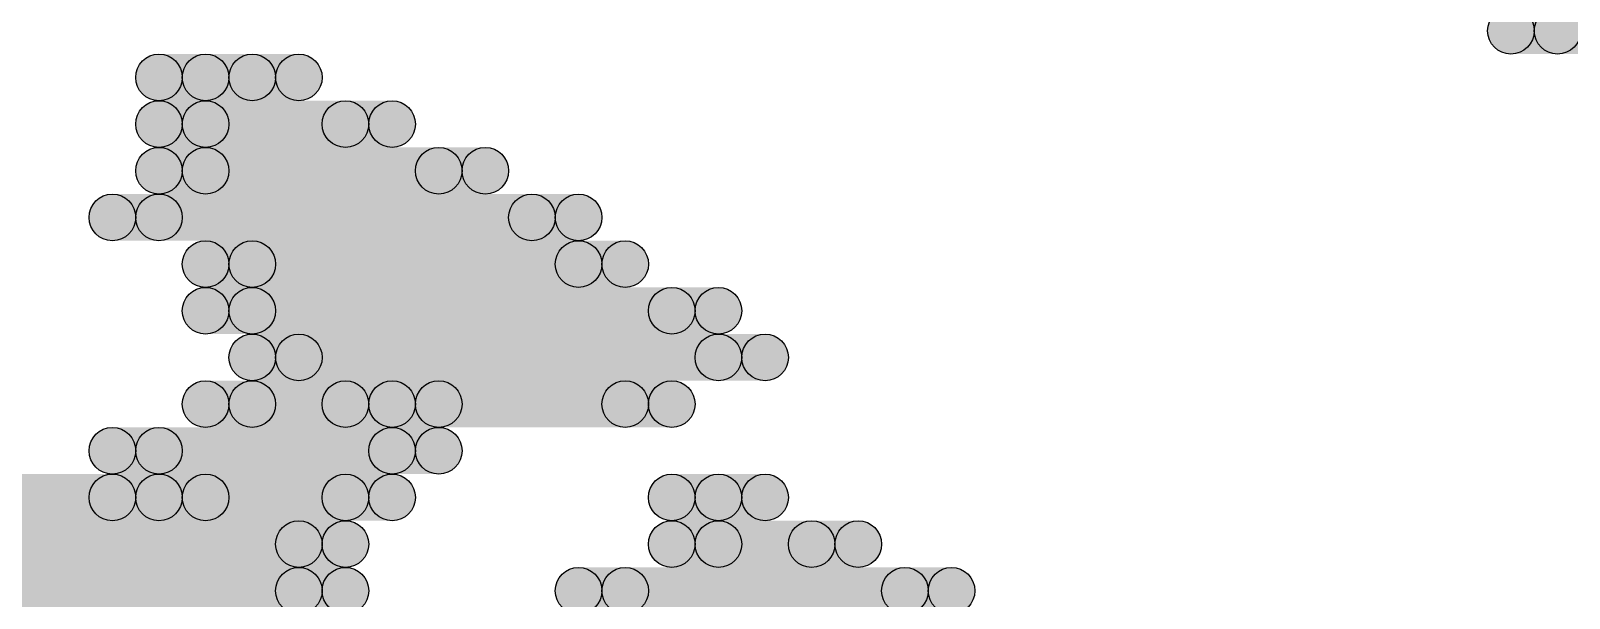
# Model space of a CAD drawing. Header units: millimetres. Extents: x 0 to 137, y 0 to 37.
# Drawn here: x 133.077 to 133.915, y 8.962 to 9.271 of the extents above; entities that cross this region are included whole.
import ezdxf

# ---------------------------------------------------------------- set-up
doc = ezdxf.new("R2010")
doc.units = ezdxf.units.MM
doc.layers.add('TopLayer', color=1, linetype='Continuous')
doc.layers.add('TopSolder', color=216, linetype='Continuous')

msp = doc.modelspace()

# ---------------------------------------------------------------- hatches: boundary and pattern name
at = {"layer": 'TopLayer'}
h = msp.add_hatch(color=1, dxfattribs=at)
edge = h.paths.add_edge_path()
edge.add_arc((133.9088, 9.271), 0.0127, 0, 360)
for points in [[(133.9088, 9.2583), (133.9088, 9.2837), (134.112, 9.2837), (134.112, 9.2583)], [(133.1722, 9.2329), (133.1722, 9.2583), (133.223, 9.2583), (133.223, 9.2329)], [(133.1722, 9.2075), (133.1722, 9.2329), (133.2738, 9.2329), (133.2738, 9.2075)], [(133.1722, 9.1821), (133.1722, 9.2075), (133.3246, 9.2075), (133.3246, 9.1821)], [(133.1468, 9.1567), (133.1468, 9.1821), (133.3754, 9.1821), (133.3754, 9.1567)], [(133.1976, 9.1313), (133.1976, 9.1567), (133.4008, 9.1567), (133.4008, 9.1313)], [(133.1976, 9.1059), (133.1976, 9.1313), (133.4516, 9.1313), (133.4516, 9.1059)], [(133.223, 9.0805), (133.223, 9.1059), (133.477, 9.1059), (133.477, 9.0805)], [(133.1976, 9.0551), (133.1976, 9.0805), (133.2738, 9.0805), (133.2738, 9.0551)], [(133.2992, 9.0551), (133.2992, 9.0805), (133.4262, 9.0805), (133.4262, 9.0551)], [(133.1468, 9.0297), (133.1468, 9.0551), (133.2992, 9.0551), (133.2992, 9.0297)], [(132.969, 9.0043), (132.969, 9.0297), (133.1468, 9.0297), (133.1468, 9.0043)], [(133.1722, 9.0043), (133.1722, 9.0297), (133.2738, 9.0297), (133.2738, 9.0043)], [(133.4516, 9.0043), (133.4516, 9.0297), (133.477, 9.0297), (133.477, 9.0043)], [(132.9436, 8.9789), (132.9436, 9.0043), (133.2484, 9.0043), (133.2484, 8.9789)], [(133.4516, 8.9789), (133.4516, 9.0043), (133.5278, 9.0043), (133.5278, 8.9789)], [(132.9944, 8.9535), (132.9944, 8.9789), (133.2484, 8.9789), (133.2484, 8.9535)], [(133.4008, 8.9535), (133.4008, 8.9789), (133.5786, 8.9789), (133.5786, 8.9535)]]:
    msp.add_hatch(color=1, dxfattribs=at).paths.add_polyline_path(points)
h = msp.add_hatch(color=1, dxfattribs=at)
edge = h.paths.add_edge_path()
edge.add_arc((133.1722, 9.2456), 0.0127, 0, 360)
h = msp.add_hatch(color=1, dxfattribs=at)
edge = h.paths.add_edge_path()
edge.add_arc((133.223, 9.2456), 0.0127, 0, 360)
h = msp.add_hatch(color=1, dxfattribs=at)
edge = h.paths.add_edge_path()
edge.add_arc((133.1722, 9.2202), 0.0127, 0, 360)
h = msp.add_hatch(color=1, dxfattribs=at)
edge = h.paths.add_edge_path()
edge.add_arc((133.2738, 9.2202), 0.0127, 0, 360)
h = msp.add_hatch(color=1, dxfattribs=at)
edge = h.paths.add_edge_path()
edge.add_arc((133.1722, 9.1948), 0.0127, 0, 360)
h = msp.add_hatch(color=1, dxfattribs=at)
edge = h.paths.add_edge_path()
edge.add_arc((133.3246, 9.1948), 0.0127, 0, 360)
h = msp.add_hatch(color=1, dxfattribs=at)
edge = h.paths.add_edge_path()
edge.add_arc((133.1468, 9.1694), 0.0127, 0, 360)
h = msp.add_hatch(color=1, dxfattribs=at)
edge = h.paths.add_edge_path()
edge.add_arc((133.3754, 9.1694), 0.0127, 0, 360)
h = msp.add_hatch(color=1, dxfattribs=at)
edge = h.paths.add_edge_path()
edge.add_arc((133.1976, 9.144), 0.0127, 0, 360)
h = msp.add_hatch(color=1, dxfattribs=at)
edge = h.paths.add_edge_path()
edge.add_arc((133.4008, 9.144), 0.0127, 0, 360)
h = msp.add_hatch(color=1, dxfattribs=at)
edge = h.paths.add_edge_path()
edge.add_arc((133.1976, 9.1186), 0.0127, 0, 360)
h = msp.add_hatch(color=1, dxfattribs=at)
edge = h.paths.add_edge_path()
edge.add_arc((133.4516, 9.1186), 0.0127, 0, 360)
h = msp.add_hatch(color=1, dxfattribs=at)
edge = h.paths.add_edge_path()
edge.add_arc((133.223, 9.0932), 0.0127, 0, 360)
h = msp.add_hatch(color=1, dxfattribs=at)
edge = h.paths.add_edge_path()
edge.add_arc((133.477, 9.0932), 0.0127, 0, 360)
h = msp.add_hatch(color=1, dxfattribs=at)
edge = h.paths.add_edge_path()
edge.add_arc((133.1976, 9.0678), 0.0127, 0, 360)
h = msp.add_hatch(color=1, dxfattribs=at)
edge = h.paths.add_edge_path()
edge.add_arc((133.2738, 9.0678), 0.0127, 0, 360)
h = msp.add_hatch(color=1, dxfattribs=at)
edge = h.paths.add_edge_path()
edge.add_arc((133.2992, 9.0678), 0.0127, 0, 360)
h = msp.add_hatch(color=1, dxfattribs=at)
edge = h.paths.add_edge_path()
edge.add_arc((133.4262, 9.0678), 0.0127, 0, 360)
h = msp.add_hatch(color=1, dxfattribs=at)
edge = h.paths.add_edge_path()
edge.add_arc((133.1468, 9.0424), 0.0127, 0, 360)
h = msp.add_hatch(color=1, dxfattribs=at)
edge = h.paths.add_edge_path()
edge.add_arc((133.2992, 9.0424), 0.0127, 0, 360)
h = msp.add_hatch(color=1, dxfattribs=at)
edge = h.paths.add_edge_path()
edge.add_arc((133.1468, 9.017), 0.0127, 0, 360)
h = msp.add_hatch(color=1, dxfattribs=at)
edge = h.paths.add_edge_path()
edge.add_arc((133.1722, 9.017), 0.0127, 0, 360)
h = msp.add_hatch(color=1, dxfattribs=at)
edge = h.paths.add_edge_path()
edge.add_arc((133.2738, 9.017), 0.0127, 0, 360)
h = msp.add_hatch(color=1, dxfattribs=at)
edge = h.paths.add_edge_path()
edge.add_arc((133.4516, 9.017), 0.0127, 0, 360)
h = msp.add_hatch(color=1, dxfattribs=at)
edge = h.paths.add_edge_path()
edge.add_arc((133.477, 9.017), 0.0127, 0, 360)
h = msp.add_hatch(color=1, dxfattribs=at)
edge = h.paths.add_edge_path()
edge.add_arc((133.2484, 8.9916), 0.0127, 0, 360)
h = msp.add_hatch(color=1, dxfattribs=at)
edge = h.paths.add_edge_path()
edge.add_arc((133.4516, 8.9916), 0.0127, 0, 360)
h = msp.add_hatch(color=1, dxfattribs=at)
edge = h.paths.add_edge_path()
edge.add_arc((133.5278, 8.9916), 0.0127, 0, 360)
h = msp.add_hatch(color=1, dxfattribs=at)
edge = h.paths.add_edge_path()
edge.add_arc((133.2484, 8.9662), 0.0127, 0, 360)
h = msp.add_hatch(color=1, dxfattribs=at)
edge = h.paths.add_edge_path()
edge.add_arc((133.4008, 8.9662), 0.0127, 0, 360)
h = msp.add_hatch(color=1, dxfattribs=at)
edge = h.paths.add_edge_path()
edge.add_arc((133.5786, 8.9662), 0.0127, 0, 360)
at = {"layer": 'TopSolder'}
h = msp.add_hatch(color=216, dxfattribs=at)
edge = h.paths.add_edge_path()
edge.add_arc((133.8834, 9.271), 0.0127, 0, 360)
for points in [[(133.8834, 9.2583), (133.8834, 9.2837), (134.0866, 9.2837), (134.0866, 9.2583)], [(133.1468, 9.2329), (133.1468, 9.2583), (133.1976, 9.2583), (133.1976, 9.2329)], [(133.1468, 9.2075), (133.1468, 9.2329), (133.2484, 9.2329), (133.2484, 9.2075)], [(133.1468, 9.1821), (133.1468, 9.2075), (133.2992, 9.2075), (133.2992, 9.1821)], [(133.1214, 9.1567), (133.1214, 9.1821), (133.35, 9.1821), (133.35, 9.1567)], [(133.1722, 9.1313), (133.1722, 9.1567), (133.3754, 9.1567), (133.3754, 9.1313)], [(133.1722, 9.1059), (133.1722, 9.1313), (133.4262, 9.1313), (133.4262, 9.1059)], [(133.1976, 9.0805), (133.1976, 9.1059), (133.4516, 9.1059), (133.4516, 9.0805)], [(133.1722, 9.0551), (133.1722, 9.0805), (133.2484, 9.0805), (133.2484, 9.0551)], [(133.2738, 9.0551), (133.2738, 9.0805), (133.4008, 9.0805), (133.4008, 9.0551)], [(133.1214, 9.0297), (133.1214, 9.0551), (133.2738, 9.0551), (133.2738, 9.0297)], [(132.9436, 9.0043), (132.9436, 9.0297), (133.1214, 9.0297), (133.1214, 9.0043)], [(133.1468, 9.0043), (133.1468, 9.0297), (133.2484, 9.0297), (133.2484, 9.0043)], [(133.4262, 9.0043), (133.4262, 9.0297), (133.4516, 9.0297), (133.4516, 9.0043)], [(132.9182, 8.9789), (132.9182, 9.0043), (133.223, 9.0043), (133.223, 8.9789)], [(133.4262, 8.9789), (133.4262, 9.0043), (133.5024, 9.0043), (133.5024, 8.9789)], [(132.969, 8.9535), (132.969, 8.9789), (133.223, 8.9789), (133.223, 8.9535)], [(133.3754, 8.9535), (133.3754, 8.9789), (133.5532, 8.9789), (133.5532, 8.9535)]]:
    msp.add_hatch(color=216, dxfattribs=at).paths.add_polyline_path(points)
h = msp.add_hatch(color=216, dxfattribs=at)
edge = h.paths.add_edge_path()
edge.add_arc((133.1468, 9.2456), 0.0127, 0, 360)
h = msp.add_hatch(color=216, dxfattribs=at)
edge = h.paths.add_edge_path()
edge.add_arc((133.1976, 9.2456), 0.0127, 0, 360)
h = msp.add_hatch(color=216, dxfattribs=at)
edge = h.paths.add_edge_path()
edge.add_arc((133.1468, 9.2202), 0.0127, 0, 360)
h = msp.add_hatch(color=216, dxfattribs=at)
edge = h.paths.add_edge_path()
edge.add_arc((133.2484, 9.2202), 0.0127, 0, 360)
h = msp.add_hatch(color=216, dxfattribs=at)
edge = h.paths.add_edge_path()
edge.add_arc((133.1468, 9.1948), 0.0127, 0, 360)
h = msp.add_hatch(color=216, dxfattribs=at)
edge = h.paths.add_edge_path()
edge.add_arc((133.2992, 9.1948), 0.0127, 0, 360)
h = msp.add_hatch(color=216, dxfattribs=at)
edge = h.paths.add_edge_path()
edge.add_arc((133.1214, 9.1694), 0.0127, 0, 360)
h = msp.add_hatch(color=216, dxfattribs=at)
edge = h.paths.add_edge_path()
edge.add_arc((133.35, 9.1694), 0.0127, 0, 360)
h = msp.add_hatch(color=216, dxfattribs=at)
edge = h.paths.add_edge_path()
edge.add_arc((133.1722, 9.144), 0.0127, 0, 360)
h = msp.add_hatch(color=216, dxfattribs=at)
edge = h.paths.add_edge_path()
edge.add_arc((133.3754, 9.144), 0.0127, 0, 360)
h = msp.add_hatch(color=216, dxfattribs=at)
edge = h.paths.add_edge_path()
edge.add_arc((133.1722, 9.1186), 0.0127, 0, 360)
h = msp.add_hatch(color=216, dxfattribs=at)
edge = h.paths.add_edge_path()
edge.add_arc((133.4262, 9.1186), 0.0127, 0, 360)
h = msp.add_hatch(color=216, dxfattribs=at)
edge = h.paths.add_edge_path()
edge.add_arc((133.1976, 9.0932), 0.0127, 0, 360)
h = msp.add_hatch(color=216, dxfattribs=at)
edge = h.paths.add_edge_path()
edge.add_arc((133.4516, 9.0932), 0.0127, 0, 360)
h = msp.add_hatch(color=216, dxfattribs=at)
edge = h.paths.add_edge_path()
edge.add_arc((133.1722, 9.0678), 0.0127, 0, 360)
h = msp.add_hatch(color=216, dxfattribs=at)
edge = h.paths.add_edge_path()
edge.add_arc((133.2484, 9.0678), 0.0127, 0, 360)
h = msp.add_hatch(color=216, dxfattribs=at)
edge = h.paths.add_edge_path()
edge.add_arc((133.2738, 9.0678), 0.0127, 0, 360)
h = msp.add_hatch(color=216, dxfattribs=at)
edge = h.paths.add_edge_path()
edge.add_arc((133.4008, 9.0678), 0.0127, 0, 360)
h = msp.add_hatch(color=216, dxfattribs=at)
edge = h.paths.add_edge_path()
edge.add_arc((133.1214, 9.0424), 0.0127, 0, 360)
h = msp.add_hatch(color=216, dxfattribs=at)
edge = h.paths.add_edge_path()
edge.add_arc((133.2738, 9.0424), 0.0127, 0, 360)
h = msp.add_hatch(color=216, dxfattribs=at)
edge = h.paths.add_edge_path()
edge.add_arc((133.1214, 9.017), 0.0127, 0, 360)
h = msp.add_hatch(color=216, dxfattribs=at)
edge = h.paths.add_edge_path()
edge.add_arc((133.1468, 9.017), 0.0127, 0, 360)
h = msp.add_hatch(color=216, dxfattribs=at)
edge = h.paths.add_edge_path()
edge.add_arc((133.2484, 9.017), 0.0127, 0, 360)
h = msp.add_hatch(color=216, dxfattribs=at)
edge = h.paths.add_edge_path()
edge.add_arc((133.4262, 9.017), 0.0127, 0, 360)
h = msp.add_hatch(color=216, dxfattribs=at)
edge = h.paths.add_edge_path()
edge.add_arc((133.4516, 9.017), 0.0127, 0, 360)
h = msp.add_hatch(color=216, dxfattribs=at)
edge = h.paths.add_edge_path()
edge.add_arc((133.223, 8.9916), 0.0127, 0, 360)
h = msp.add_hatch(color=216, dxfattribs=at)
edge = h.paths.add_edge_path()
edge.add_arc((133.4262, 8.9916), 0.0127, 0, 360)
h = msp.add_hatch(color=216, dxfattribs=at)
edge = h.paths.add_edge_path()
edge.add_arc((133.5024, 8.9916), 0.0127, 0, 360)
h = msp.add_hatch(color=216, dxfattribs=at)
edge = h.paths.add_edge_path()
edge.add_arc((133.223, 8.9662), 0.0127, 0, 360)
h = msp.add_hatch(color=216, dxfattribs=at)
edge = h.paths.add_edge_path()
edge.add_arc((133.3754, 8.9662), 0.0127, 0, 360)
h = msp.add_hatch(color=216, dxfattribs=at)
edge = h.paths.add_edge_path()
edge.add_arc((133.5532, 8.9662), 0.0127, 0, 360)

# ---------------------------------------------------------------- linework, layer by layer
at = {"layer": 'TopLayer'}
for centre in [(133.9088, 9.271), (133.1722, 9.2456), (133.223, 9.2456), (133.1722, 9.2202), (133.2738, 9.2202), (133.1722, 9.1948), (133.3246, 9.1948), (133.1468, 9.1694), (133.3754, 9.1694), (133.1976, 9.144), (133.4008, 9.144), (133.1976, 9.1186), (133.4516, 9.1186), (133.223, 9.0932), (133.477, 9.0932), (133.1976, 9.0678), (133.2738, 9.0678), (133.2992, 9.0678), (133.4262, 9.0678), (133.1468, 9.0424), (133.2992, 9.0424), (133.1468, 9.017), (133.1722, 9.017), (133.2738, 9.017), (133.4516, 9.017), (133.477, 9.017), (133.2484, 8.9916), (133.4516, 8.9916), (133.5278, 8.9916), (133.2484, 8.9662), (133.4008, 8.9662), (133.5786, 8.9662)]:
    msp.add_circle(centre, 0.0127, dxfattribs=at)
at = {"layer": 'TopSolder'}
for centre in [(133.8834, 9.271), (133.1468, 9.2456), (133.1976, 9.2456), (133.1468, 9.2202), (133.2484, 9.2202), (133.1468, 9.1948), (133.2992, 9.1948), (133.1214, 9.1694), (133.35, 9.1694), (133.1722, 9.144), (133.3754, 9.144), (133.1722, 9.1186), (133.4262, 9.1186), (133.1976, 9.0932), (133.4516, 9.0932), (133.1722, 9.0678), (133.2484, 9.0678), (133.2738, 9.0678), (133.4008, 9.0678), (133.1214, 9.0424), (133.2738, 9.0424), (133.1214, 9.017), (133.1468, 9.017), (133.2484, 9.017), (133.4262, 9.017), (133.4516, 9.017), (133.223, 8.9916), (133.4262, 8.9916), (133.5024, 8.9916), (133.223, 8.9662), (133.3754, 8.9662), (133.5532, 8.9662)]:
    msp.add_circle(centre, 0.0127, dxfattribs=at)

doc.saveas('drawing.dxf')
